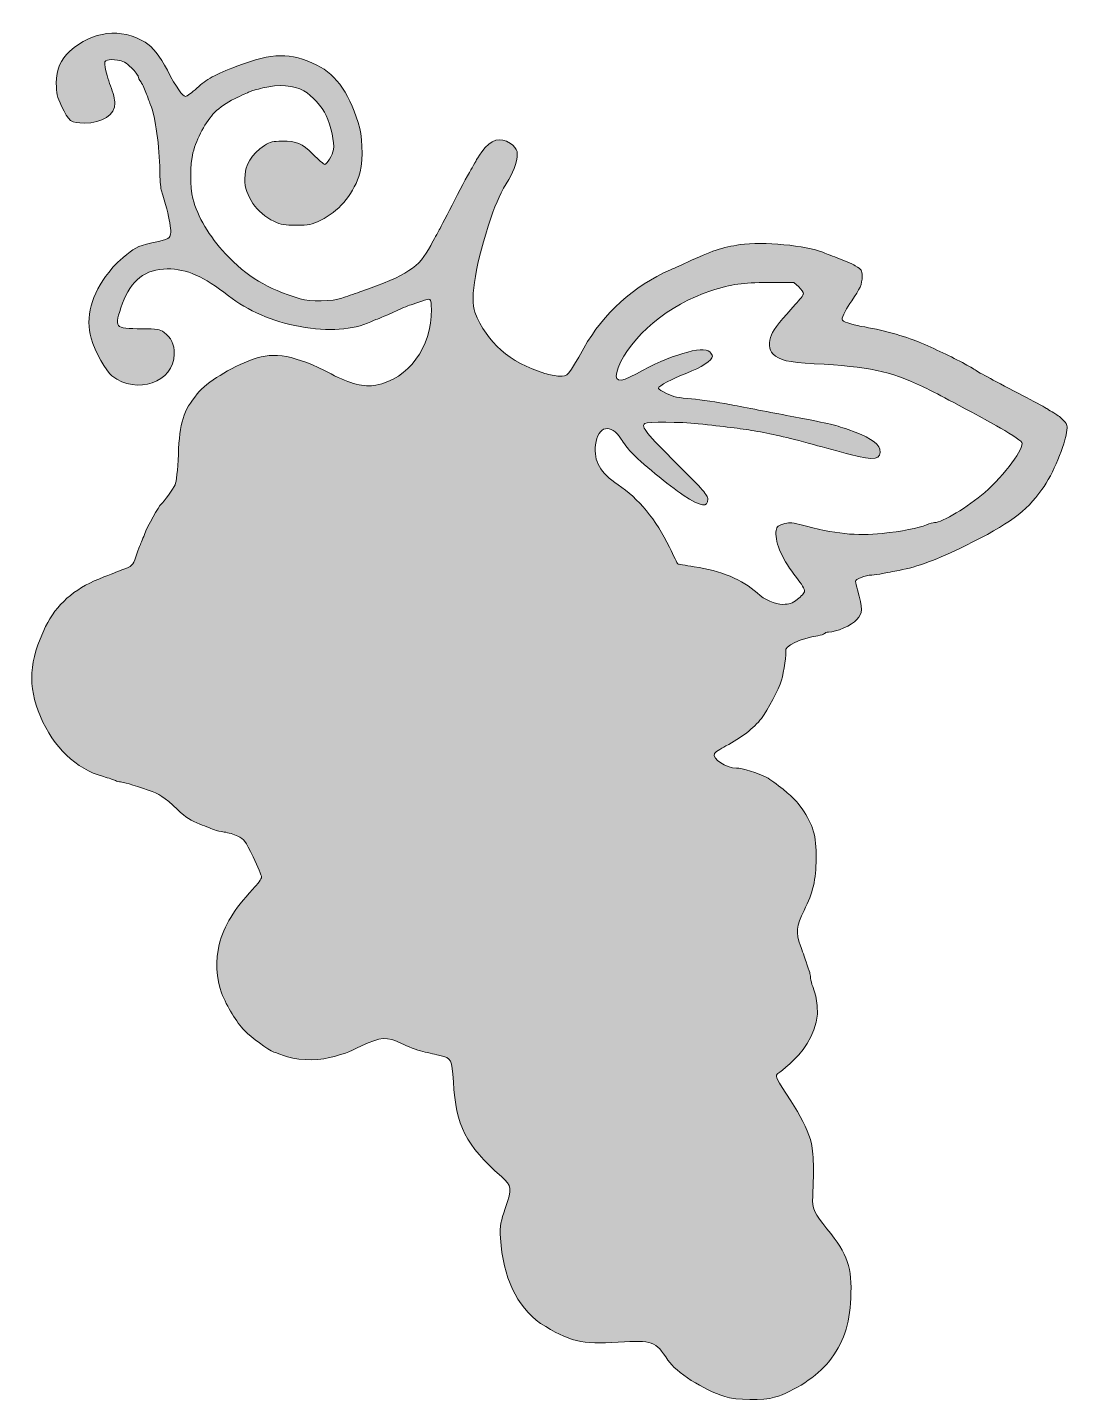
# Model space of a CAD drawing. Header units: inches. Extents: x 22 to 188, y -251 to -32.
import ezdxf

# ---------------------------------------------------------------- set-up
doc = ezdxf.new("R2010")
doc.units = ezdxf.units.IN
doc.header["$MEASUREMENT"] = 0
doc.layers.add('_U+0421_U+043B_U+043E_U+0439 1', color=7, linetype='Continuous')

# ---------------------------------------------------------------- blocks, each defined once
blk = doc.blocks.new('block 3')
at = {"layer": '_U+0421_U+043B_U+043E_U+0439 1', "true_color": 0xb799c8}
h = blk.add_hatch(color=253, dxfattribs=at)
h.dxf.hatch_style = 2
edge = h.paths.add_edge_path()
edge.add_spline(control_points=[(133.16, -250.3), (129.78, -249.23), (125.34, -246.37), (124.1, -244.48), (122.08, -241.4), (121.67, -241.25), (116.15, -241.61), (110.34, -241.99), (108.28, -241.49), (103.74, -238.61), (99.9, -235.82), (97.76, -231.29), (97.33, -225), (97.18, -222.9), (97.45, -222.2), (98.11, -220.25), (99.22, -216.98), (99.18, -216.67), (97.48, -215.15), (91.74, -210.05), (90.24, -207.1), (89.81, -200.02), (89.58, -196.37), (89.52, -196.26), (87.67, -195.81), (87.13, -195.68), (85.91, -195.39), (84.96, -195.16), (84.01, -194.93), (82.46, -194.35), (81.51, -193.87), (79.28, -192.74), (78.17, -192.81), (75.13, -194.28), (72.84, -195.38), (72.26, -195.59), (70.04, -196.15), (67.77, -196.72), (64.43, -196.55), (62.52, -195.77), (62.25, -195.66), (61.64, -195.43), (61.16, -195.25), (60.23, -194.89), (57.48, -192.9), (56.45, -191.83), (55.15, -190.48), (53.67, -188.04), (52.78, -185.78), (51.95, -183.68), (51.8, -180.44), (52.41, -178.08), (53.21, -175.01), (54.73, -172.5), (57.77, -169.25), (58.55, -168.41), (59.19, -167.54), (59.19, -167.32), (59.19, -167.09), (58.58, -165.64), (57.83, -164.09), (56.56, -161.47), (56.39, -161.25), (55.38, -160.77), (54.78, -160.49), (53.81, -160.19), (53.22, -160.11), (52.64, -160.03), (51.94, -159.87), (51.67, -159.76), (51.4, -159.64), (50.34, -159.23), (49.33, -158.85), (47.86, -158.3), (47.12, -157.81), (45.75, -156.53), (43.54, -154.46), (42.87, -154.01), (41.07, -153.4), (38.48, -152.53), (37.04, -152.11), (36.64, -152.11), (36.43, -152.11), (36.06, -152.01), (35.82, -151.89), (35.59, -151.77), (34.73, -151.48), (33.91, -151.25), (29.51, -149.99), (25.92, -146.56), (23.85, -141.64), (21.78, -136.71), (22.01, -132.74), (24.68, -127.29), (26.4, -123.79), (29.22, -121.26), (33.18, -119.69), (35.64, -118.7), (35.77, -118.65), (37, -118.19), (38.46, -117.64), (38.59, -117.52), (39.08, -116.15), (39.31, -115.51), (39.59, -114.76), (39.7, -114.49), (39.82, -114.22), (40.15, -113.36), (40.46, -112.57), (40.95, -111.29), (42.76, -108.02), (43.15, -107.71), (43.57, -107.37), (45.08, -105.27), (45.37, -104.62), (45.58, -104.16), (45.77, -102.33), (45.88, -99.81), (46.11, -94.6), (46.66, -92.83), (48.9, -90.12), (50.51, -88.18), (54.03, -85.99), (57.83, -84.56), (61.18, -83.31), (64.57, -83.95), (70.28, -86.92), (73.39, -88.54), (75.53, -89.07), (77.45, -88.71), (82.68, -87.72), (86.3, -82.75), (86.31, -76.58), (86.31, -75.81), (86.21, -75.11), (86.08, -75.03), (85.96, -74.95), (85.37, -75.06), (84.79, -75.28), (84.2, -75.49), (83.43, -75.76), (83.07, -75.87), (82.4, -76.09), (81.76, -76.36), (79.34, -77.46), (78.56, -77.81), (77.86, -78.11), (77.8, -78.11), (77.73, -78.11), (77.21, -78.32), (76.63, -78.59), (73.78, -79.92), (69.83, -80.18), (65.32, -79.35), (60.82, -78.53), (57.03, -76.89), (53.88, -74.42), (49.97, -71.35), (47.22, -70.14), (44.12, -70.14), (40.67, -70.14), (38.21, -72.03), (36.96, -75.64), (35.57, -79.67), (35.59, -79.69), (40.08, -79.7), (42.52, -79.71), (42.87, -79.77), (43.6, -80.28), (44.73, -81.09), (45.23, -82.17), (45.23, -83.78), (45.21, -88.23), (39.19, -90.33), (35.28, -87.24), (34.29, -86.45), (32.62, -83.43), (31.95, -81.19), (30.98, -77.98), (32.01, -74.15), (34.76, -70.7), (35.87, -69.31), (35.83, -69.35), (37.65, -67.84), (39.15, -66.6), (39.55, -66.44), (42.73, -65.75), (43.51, -65.58), (44.28, -65.3), (44.43, -65.11), (44.97, -64.46), (44.58, -62.16), (43.15, -57.49), (43.02, -57.07), (42.91, -55.69), (42.91, -54.41), (42.91, -50.73), (42.22, -45.81), (41.45, -43.94), (41.33, -43.67), (41.05, -42.89), (40.81, -42.21), (40.57, -41.54), (40.17, -40.69), (39.92, -40.33), (39.67, -39.97), (39.46, -39.55), (39.46, -39.39), (39.46, -39.24), (38.98, -38.63), (38.38, -38.03), (37.53, -37.19), (37.05, -36.91), (36.18, -36.78), (35.57, -36.69), (34.84, -36.69), (34.56, -36.78), (34.1, -36.92), (34.06, -37.07), (34.19, -37.97), (34.27, -38.54), (34.66, -39.86), (35.05, -40.91), (35.44, -41.96), (35.76, -43.19), (35.76, -43.65), (35.76, -45.52), (33.73, -46.85), (30.89, -46.85), (28.7, -46.85), (28.37, -46.61), (27.22, -44.14), (26.51, -42.62), (26.39, -42.1), (26.39, -40.49), (26.39, -38.26), (27.03, -36.77), (28.56, -35.38), (32.17, -32.12), (36.73, -31.57), (40.56, -33.94), (41.8, -34.71), (42.88, -36.07), (44.13, -38.42), (45.59, -41.2), (46.56, -42.58), (47.02, -42.58), (47.24, -42.58), (48.06, -41.98), (48.85, -41.25), (50.36, -39.85), (51.75, -39.09), (55.24, -37.77), (61.03, -35.57), (63.66, -35.54), (68.02, -37.6), (71.17, -39.09), (73.47, -42.48), (74.87, -47.71), (75.39, -49.68), (75.33, -53.76), (74.74, -55.36), (73.59, -58.5), (71.43, -60.98), (68.64, -62.36), (67.12, -63.11), (66.76, -63.18), (64.74, -63.18), (62.86, -63.18), (62.31, -63.08), (61.16, -62.54), (58.42, -61.24), (56.48, -58.44), (56.48, -55.8), (56.48, -53.57), (57.54, -51.78), (59.66, -50.44), (60.59, -49.85), (61.03, -49.74), (62.38, -49.74), (64.88, -49.74), (65.61, -50.05), (67.39, -51.84), (68.27, -52.72), (69.11, -53.44), (69.27, -53.44), (69.65, -53.44), (70.5, -52.01), (70.68, -51.05), (70.86, -50.11), (70.22, -47.16), (69.52, -45.66), (68.83, -44.19), (67.27, -42.47), (65.92, -41.68), (64.42, -40.8), (61.86, -40.62), (59.38, -41.22), (58.41, -41.46), (57.44, -41.74), (57.23, -41.84), (57.02, -41.95), (55.96, -42.45), (54.87, -42.97), (53.59, -43.58), (52.47, -44.35), (51.67, -45.16), (50.3, -46.54), (48.82, -49.3), (48.22, -51.59), (47.75, -53.43), (47.74, -57.11), (48.2, -58.9), (48.96, -61.82), (50.82, -64.96), (53.41, -67.72), (56.92, -71.44), (59.92, -73.25), (65.35, -74.93), (66.86, -75.39), (70.6, -75.34), (72.01, -74.83), (72.62, -74.61), (73.92, -74.15), (74.89, -73.81), (82.62, -71.07), (84.28, -69.98), (86.2, -66.39), (86.7, -65.44), (87.31, -64.33), (87.55, -63.92), (87.79, -63.51), (88.92, -61.35), (90.06, -59.11), (91.2, -56.87), (92.44, -54.57), (92.8, -54), (93.16, -53.42), (93.46, -52.9), (93.46, -52.83), (93.46, -52.76), (93.86, -52.14), (94.36, -51.46), (95.82, -49.42), (97.29, -48.98), (98.93, -50.1), (99.48, -50.47), (99.89, -50.98), (99.98, -51.4), (100.18, -52.35), (99.56, -54.46), (98.69, -55.85), (97.45, -57.81), (96.72, -59.37), (95.8, -62.04), (93.44, -68.91), (92.41, -74.96), (93.25, -77.04), (95.24, -82.02), (98.69, -85.04), (104.44, -86.84), (105.11, -87.06), (106.15, -87.25), (106.75, -87.27), (108.09, -87.33), (108.17, -87.24), (110.66, -82.79), (113.79, -77.23), (118.61, -72.87), (124.49, -70.29), (125.26, -69.96), (126.44, -69.42), (127.12, -69.1), (131.03, -67.27), (132.79, -66.68), (135.63, -66.27), (139.22, -65.75), (146.27, -66.4), (148.82, -67.49), (149.09, -67.61), (150.13, -68.01), (151.12, -68.37), (152.12, -68.74), (153.42, -69.31), (154.02, -69.65), (155.05, -70.22), (155.11, -70.31), (155.11, -71.35), (155.11, -72.55), (154.77, -73.35), (153.45, -75.23), (152.7, -76.29), (151.9, -77.83), (151.9, -78.21), (151.9, -78.52), (153.4, -79.05), (154.98, -79.32), (157.99, -79.82), (162.1, -80.94), (164.11, -81.79), (166.8, -82.94), (169.3, -84.13), (171.55, -85.34), (172.39, -85.79), (173.22, -86.28), (173.4, -86.42), (173.58, -86.56), (174.78, -87.23), (176.07, -87.91), (177.35, -88.58), (179.74, -89.83), (181.37, -90.68), (182.99, -91.53), (184.49, -92.36), (184.7, -92.52), (184.9, -92.67), (185.37, -92.95), (185.73, -93.14), (186.1, -93.32), (186.75, -93.81), (187.17, -94.23), (187.82, -94.86), (187.92, -95.12), (187.83, -95.85), (187.5, -98.45), (185.67, -102.81), (183.82, -105.4), (181.29, -108.94), (178.57, -110.94), (171.66, -114.33), (167.06, -116.59), (163.92, -117.76), (161.02, -118.3), (160.14, -118.46), (158.96, -118.7), (158.39, -118.82), (157.82, -118.95), (157.04, -119.05), (156.66, -119.06), (155.64, -119.06), (153.99, -119.71), (154.05, -120.08), (154.07, -120.26), (154.22, -120.85), (154.37, -121.4), (155.22, -124.44), (155.21, -125.15), (154.28, -126.17), (153.46, -127.07), (150.98, -128.17), (149.76, -128.18), (149.46, -128.18), (149.16, -128.28), (149.09, -128.39), (149.01, -128.51), (148.54, -128.66), (148.02, -128.74), (145.51, -129.08), (142.5, -130.5), (142.91, -131.15), (143.06, -131.4), (142.6, -134.63), (142.24, -135.83), (141.77, -137.36), (140.09, -140.55), (139.02, -141.95), (137.82, -143.51), (135.84, -145.05), (133.35, -146.36), (132.41, -146.85), (131.58, -147.4), (131.51, -147.57), (131.17, -148.46), (133.36, -149.89), (135.04, -149.89), (135.91, -149.89), (138.52, -150.7), (139.89, -151.4), (140.4, -151.66), (141.56, -152.51), (142.48, -153.28), (144.53, -155.01), (144.45, -154.93), (145.51, -156.42), (147.29, -158.92), (147.79, -160.66), (147.77, -164.34), (147.75, -167.73), (147.27, -169.78), (145.83, -172.64), (144.58, -175.12), (144.47, -176.17), (145.26, -178.26), (145.54, -179), (145.94, -180.17), (146.15, -180.85), (146.36, -181.52), (146.62, -182.3), (146.74, -182.57), (146.85, -182.84), (146.86, -183.9), (147.22, -184.79), (150.6, -193.19), (141.65, -198.55), (141.52, -198.79), (141.27, -199.24), (141.37, -199.41), (143.73, -203.05), (145.23, -205.37), (146.28, -207.43), (146.86, -209.21), (147.33, -210.67), (147.46, -213.85), (147.22, -218.34), (147.12, -220.24), (147.48, -221.05), (149.5, -223.52), (152.84, -227.61), (153.54, -229.65), (153.3, -234.56), (153.09, -238.94), (152.12, -241.72), (149.77, -244.72), (147.95, -247.03), (144.27, -249.46), (141.14, -250.41), (139.44, -250.93), (134.93, -250.86), (133.16, -250.3)], knot_values=[0, 0, 0, 0, 1, 1, 1, 2, 2, 2, 3, 3, 3, 4, 4, 4, 5, 5, 5, 6, 6, 6, 7, 7, 7, 8, 8, 8, 9, 9, 9, 10, 10, 10, 11, 11, 11, 12, 12, 12, 13, 13, 13, 14, 14, 14, 15, 15, 15, 16, 16, 16, 17, 17, 17, 18, 18, 18, 19, 19, 19, 20, 20, 20, 21, 21, 21, 22, 22, 22, 23, 23, 23, 24, 24, 24, 25, 25, 25, 26, 26, 26, 27, 27, 27, 28, 28, 28, 29, 29, 29, 30, 30, 30, 31, 31, 31, 32, 32, 32, 33, 33, 33, 34, 34, 34, 35, 35, 35, 36, 36, 36, 37, 37, 37, 38, 38, 38, 39, 39, 39, 40, 40, 40, 41, 41, 41, 42, 42, 42, 43, 43, 43, 44, 44, 44, 45, 45, 45, 46, 46, 46, 47, 47, 47, 48, 48, 48, 49, 49, 49, 50, 50, 50, 51, 51, 51, 52, 52, 52, 53, 53, 53, 54, 54, 54, 55, 55, 55, 56, 56, 56, 57, 57, 57, 58, 58, 58, 59, 59, 59, 60, 60, 60, 61, 61, 61, 62, 62, 62, 63, 63, 63, 64, 64, 64, 65, 65, 65, 66, 66, 66, 67, 67, 67, 68, 68, 68, 69, 69, 69, 70, 70, 70, 71, 71, 71, 72, 72, 72, 73, 73, 73, 74, 74, 74, 75, 75, 75, 76, 76, 76, 77, 77, 77, 78, 78, 78, 79, 79, 79, 80, 80, 80, 81, 81, 81, 82, 82, 82, 83, 83, 83, 84, 84, 84, 85, 85, 85, 86, 86, 86, 87, 87, 87, 88, 88, 88, 89, 89, 89, 90, 90, 90, 91, 91, 91, 92, 92, 92, 93, 93, 93, 94, 94, 94, 95, 95, 95, 96, 96, 96, 97, 97, 97, 98, 98, 98, 99, 99, 99, 100, 100, 100, 101, 101, 101, 102, 102, 102, 103, 103, 103, 104, 104, 104, 105, 105, 105, 106, 106, 106, 107, 107, 107, 108, 108, 108, 109, 109, 109, 110, 110, 110, 111, 111, 111, 112, 112, 112, 113, 113, 113, 114, 114, 114, 115, 115, 115, 116, 116, 116, 117, 117, 117, 118, 118, 118, 119, 119, 119, 120, 120, 120, 121, 121, 121, 122, 122, 122, 123, 123, 123, 124, 124, 124, 125, 125, 125, 126, 126, 126, 127, 127, 127, 128, 128, 128, 129, 129, 129, 130, 130, 130, 131, 131, 131, 132, 132, 132, 133, 133, 133, 134, 134, 134, 135, 135, 135, 136, 136, 136, 137, 137, 137, 138, 138, 138, 139, 139, 139, 140, 140, 140, 141, 141, 141, 142, 142, 142, 143, 143, 143, 144, 144, 144, 145, 145, 145, 146, 146, 146, 147, 147, 147, 148, 148, 148, 149, 149, 149, 150, 150, 150, 151, 151, 151, 152, 152, 152, 153, 153, 153, 154, 154, 154, 155, 155, 155, 156, 156, 156, 157, 157, 157, 158, 158, 158, 159, 159, 159, 160, 160, 160, 161, 161, 161, 162, 162, 162, 163, 163, 163, 164, 164, 164, 165, 165, 165, 166, 166, 166, 167, 167, 167, 168, 168, 168, 169, 169, 169, 170, 170, 170, 171, 171, 171, 172, 172, 172, 173, 173, 173, 174, 174, 174, 175, 175, 175, 176, 176, 176, 176], degree=3, periodic=1)
edge = h.paths.add_edge_path()
edge.add_spline(control_points=[(144.79, -122.93), (145.38, -122.48), (145.89, -121.9), (145.93, -121.63), (145.97, -121.34), (145.44, -120.46), (144.61, -119.42), (142.52, -116.81), (141.2, -113.92), (141.34, -112.21), (141.41, -111.36), (141.51, -111.25), (142.46, -110.92), (143.39, -110.6), (143.67, -110.61), (145.17, -111), (150.92, -112.49), (154.19, -112.84), (158.31, -112.41), (161.34, -112.09), (164.17, -111.54), (165.4, -111.03), (165.87, -110.83), (166.44, -110.67), (166.66, -110.67), (167.88, -110.67), (172.06, -108.16), (174.69, -105.87), (177.84, -103.11), (181.14, -98.67), (180.63, -97.85), (180.44, -97.53), (178.29, -96.13), (176.56, -95.19), (168.46, -90.78), (166.59, -89.79), (164.75, -88.93), (159.44, -86.45), (156.33, -85.79), (147.45, -85.29), (143.19, -85.05), (141.97, -84.76), (140.87, -83.72), (140.24, -83.13), (140.12, -81.78), (140.61, -80.65), (140.94, -79.86), (142.5, -77.9), (144.43, -75.84), (145.15, -75.07), (145.74, -74.29), (145.74, -74.1), (145.74, -73.91), (145.4, -73.43), (144.98, -73.03), (144.98, -73.03), (144.22, -72.31), (144.22, -72.31), (144.22, -72.31), (140.11, -72.32), (140.11, -72.32), (135.87, -72.33), (134.5, -72.53), (130.94, -73.66), (124.32, -75.78), (117.98, -81.04), (116.14, -85.95), (115.3, -88.21), (116.21, -88.5), (119.06, -86.89), (124.31, -83.94), (129.7, -82.33), (130.77, -83.4), (131, -83.63), (131.19, -83.93), (131.19, -84.08), (131.19, -84.74), (129.39, -85.93), (127.1, -86.79), (124.79, -87.66), (122.56, -88.86), (122.56, -89.24), (122.56, -89.34), (123.15, -89.71), (123.88, -90.06), (124.9, -90.56), (125.79, -90.75), (127.88, -90.92), (129.36, -91.05), (132.07, -91.43), (133.9, -91.79), (135.73, -92.14), (139.84, -92.93), (143.02, -93.54), (149.82, -94.84), (150.45, -94.98), (152.89, -95.81), (155.97, -96.85), (157.66, -97.9), (157.92, -98.94), (158.34, -100.61), (157.08, -100.84), (153.2, -99.79), (151.6, -99.36), (148.97, -98.65), (147.34, -98.21), (142.71, -96.95), (140.72, -96.49), (137.85, -96.01), (135.68, -95.65), (133.07, -95.32), (128.93, -94.88), (126.08, -94.58), (120.84, -94.56), (120.39, -94.84), (119.71, -95.27), (120.71, -96.52), (125.52, -101.28), (129.77, -105.49), (130.45, -106.26), (130.45, -106.91), (130.45, -108.35), (129.47, -108.19), (126.52, -106.27), (124.36, -104.87), (119.6, -100.93), (118.15, -99.36), (117.69, -98.86), (117, -97.95), (116.62, -97.33), (114.99, -94.72), (112.9, -95.2), (112.53, -98.27), (112.22, -100.89), (113.26, -102.74), (116.12, -104.62), (119.37, -106.77), (122.22, -110.24), (124.33, -114.61), (125.02, -116.04), (125.6, -117.23), (125.64, -117.27), (125.67, -117.31), (126.85, -117.51), (128.26, -117.72), (132.55, -118.35), (135.99, -119.78), (138.34, -121.9), (139.6, -123.04), (141.12, -123.72), (142.45, -123.73), (143.52, -123.74), (143.9, -123.61), (144.79, -122.93)], knot_values=[0, 0, 0, 0, 1, 1, 1, 2, 2, 2, 3, 3, 3, 4, 4, 4, 5, 5, 5, 6, 6, 6, 7, 7, 7, 8, 8, 8, 9, 9, 9, 10, 10, 10, 11, 11, 11, 12, 12, 12, 13, 13, 13, 14, 14, 14, 15, 15, 15, 16, 16, 16, 17, 17, 17, 18, 18, 18, 19, 19, 19, 20, 20, 20, 21, 21, 21, 22, 22, 22, 23, 23, 23, 24, 24, 24, 25, 25, 25, 26, 26, 26, 27, 27, 27, 28, 28, 28, 29, 29, 29, 30, 30, 30, 31, 31, 31, 32, 32, 32, 33, 33, 33, 34, 34, 34, 35, 35, 35, 36, 36, 36, 37, 37, 37, 38, 38, 38, 39, 39, 39, 40, 40, 40, 41, 41, 41, 42, 42, 42, 43, 43, 43, 44, 44, 44, 45, 45, 45, 46, 46, 46, 47, 47, 47, 48, 48, 48, 49, 49, 49, 50, 50, 50, 51, 51, 51, 51], degree=3, periodic=1)
at = {"layer": '_U+0421_U+043B_U+043E_U+0439 1', "color": 253, "lineweight": 5, "true_color": 0xb799c8}
for points, knots in [([(133.16, -250.3), (129.78, -249.23), (125.34, -246.37), (124.1, -244.48), (122.08, -241.4), (121.67, -241.25), (116.15, -241.61), (110.34, -241.99), (108.28, -241.49), (103.74, -238.61), (99.9, -235.82), (97.76, -231.29), (97.33, -225), (97.18, -222.9), (97.45, -222.2), (98.11, -220.25), (99.22, -216.98), (99.18, -216.67), (97.48, -215.15), (91.74, -210.05), (90.24, -207.1), (89.81, -200.02), (89.58, -196.37), (89.52, -196.26), (87.67, -195.81), (87.13, -195.68), (85.91, -195.39), (84.96, -195.16), (84.01, -194.93), (82.46, -194.35), (81.51, -193.87), (79.28, -192.74), (78.17, -192.81), (75.13, -194.28), (72.84, -195.38), (72.26, -195.59), (70.04, -196.15), (67.77, -196.72), (64.43, -196.55), (62.52, -195.77), (62.25, -195.66), (61.64, -195.43), (61.16, -195.25), (60.23, -194.89), (57.48, -192.9), (56.45, -191.83), (55.15, -190.48), (53.67, -188.04), (52.78, -185.78), (51.95, -183.68), (51.8, -180.44), (52.41, -178.08), (53.21, -175.01), (54.73, -172.5), (57.77, -169.25), (58.55, -168.41), (59.19, -167.54), (59.19, -167.32), (59.19, -167.09), (58.58, -165.64), (57.83, -164.09), (56.56, -161.47), (56.39, -161.25), (55.38, -160.77), (54.78, -160.49), (53.81, -160.19), (53.22, -160.11), (52.64, -160.03), (51.94, -159.87), (51.67, -159.76), (51.4, -159.64), (50.34, -159.23), (49.33, -158.85), (47.86, -158.3), (47.12, -157.81), (45.75, -156.53), (43.54, -154.46), (42.87, -154.01), (41.07, -153.4), (38.48, -152.53), (37.04, -152.11), (36.64, -152.11), (36.43, -152.11), (36.06, -152.01), (35.82, -151.89), (35.59, -151.77), (34.73, -151.48), (33.91, -151.25), (29.51, -149.99), (25.92, -146.56), (23.85, -141.64), (21.78, -136.71), (22.01, -132.74), (24.68, -127.29), (26.4, -123.79), (29.22, -121.26), (33.18, -119.69), (35.64, -118.7), (35.77, -118.65), (37, -118.19), (38.46, -117.64), (38.59, -117.52), (39.08, -116.15), (39.31, -115.51), (39.59, -114.76), (39.7, -114.49), (39.82, -114.22), (40.15, -113.36), (40.46, -112.57), (40.95, -111.29), (42.76, -108.02), (43.15, -107.71), (43.57, -107.37), (45.08, -105.27), (45.37, -104.62), (45.58, -104.16), (45.77, -102.33), (45.88, -99.81), (46.11, -94.6), (46.66, -92.83), (48.9, -90.12), (50.51, -88.18), (54.03, -85.99), (57.83, -84.56), (61.18, -83.31), (64.57, -83.95), (70.28, -86.92), (73.39, -88.54), (75.53, -89.07), (77.45, -88.71), (82.68, -87.72), (86.3, -82.75), (86.31, -76.58), (86.31, -75.81), (86.21, -75.11), (86.08, -75.03), (85.96, -74.95), (85.37, -75.06), (84.79, -75.28), (84.2, -75.49), (83.43, -75.76), (83.07, -75.87), (82.4, -76.09), (81.76, -76.36), (79.34, -77.46), (78.56, -77.81), (77.86, -78.11), (77.8, -78.11), (77.73, -78.11), (77.21, -78.32), (76.63, -78.59), (73.78, -79.92), (69.83, -80.18), (65.32, -79.35), (60.82, -78.53), (57.03, -76.89), (53.88, -74.42), (49.97, -71.35), (47.22, -70.14), (44.12, -70.14), (40.67, -70.14), (38.21, -72.03), (36.96, -75.64), (35.57, -79.67), (35.59, -79.69), (40.08, -79.7), (42.52, -79.71), (42.87, -79.77), (43.6, -80.28), (44.73, -81.09), (45.23, -82.17), (45.23, -83.78), (45.21, -88.23), (39.19, -90.33), (35.28, -87.24), (34.29, -86.45), (32.62, -83.43), (31.95, -81.19), (30.98, -77.98), (32.01, -74.15), (34.76, -70.7), (35.87, -69.31), (35.83, -69.35), (37.65, -67.84), (39.15, -66.6), (39.55, -66.44), (42.73, -65.75), (43.51, -65.58), (44.28, -65.3), (44.43, -65.11), (44.97, -64.46), (44.58, -62.16), (43.15, -57.49), (43.02, -57.07), (42.91, -55.69), (42.91, -54.41), (42.91, -50.73), (42.22, -45.81), (41.45, -43.94), (41.33, -43.67), (41.05, -42.89), (40.81, -42.21), (40.57, -41.54), (40.17, -40.69), (39.92, -40.33), (39.67, -39.97), (39.46, -39.55), (39.46, -39.39), (39.46, -39.24), (38.98, -38.63), (38.38, -38.03), (37.53, -37.19), (37.05, -36.91), (36.18, -36.78), (35.57, -36.69), (34.84, -36.69), (34.56, -36.78), (34.1, -36.92), (34.06, -37.07), (34.19, -37.97), (34.27, -38.54), (34.66, -39.86), (35.05, -40.91), (35.44, -41.96), (35.76, -43.19), (35.76, -43.65), (35.76, -45.52), (33.73, -46.85), (30.89, -46.85), (28.7, -46.85), (28.37, -46.61), (27.22, -44.14), (26.51, -42.62), (26.39, -42.1), (26.39, -40.49), (26.39, -38.26), (27.03, -36.77), (28.56, -35.38), (32.17, -32.12), (36.73, -31.57), (40.56, -33.94), (41.8, -34.71), (42.88, -36.07), (44.13, -38.42), (45.59, -41.2), (46.56, -42.58), (47.02, -42.58), (47.24, -42.58), (48.06, -41.98), (48.85, -41.25), (50.36, -39.85), (51.75, -39.09), (55.24, -37.77), (61.03, -35.57), (63.66, -35.54), (68.02, -37.6), (71.17, -39.09), (73.47, -42.48), (74.87, -47.71), (75.39, -49.68), (75.33, -53.76), (74.74, -55.36), (73.59, -58.5), (71.43, -60.98), (68.64, -62.36), (67.12, -63.11), (66.76, -63.18), (64.74, -63.18), (62.86, -63.18), (62.31, -63.08), (61.16, -62.54), (58.42, -61.24), (56.48, -58.44), (56.48, -55.8), (56.48, -53.57), (57.54, -51.78), (59.66, -50.44), (60.59, -49.85), (61.03, -49.74), (62.38, -49.74), (64.88, -49.74), (65.61, -50.05), (67.39, -51.84), (68.27, -52.72), (69.11, -53.44), (69.27, -53.44), (69.65, -53.44), (70.5, -52.01), (70.68, -51.05), (70.86, -50.11), (70.22, -47.16), (69.52, -45.66), (68.83, -44.19), (67.27, -42.47), (65.92, -41.68), (64.42, -40.8), (61.86, -40.62), (59.38, -41.22), (58.41, -41.46), (57.44, -41.74), (57.23, -41.84), (57.02, -41.95), (55.96, -42.45), (54.87, -42.97), (53.59, -43.58), (52.47, -44.35), (51.67, -45.16), (50.3, -46.54), (48.82, -49.3), (48.22, -51.59), (47.75, -53.43), (47.74, -57.11), (48.2, -58.9), (48.96, -61.82), (50.82, -64.96), (53.41, -67.72), (56.92, -71.44), (59.92, -73.25), (65.35, -74.93), (66.86, -75.39), (70.6, -75.34), (72.01, -74.83), (72.62, -74.61), (73.92, -74.15), (74.89, -73.81), (82.62, -71.07), (84.28, -69.98), (86.2, -66.39), (86.7, -65.44), (87.31, -64.33), (87.55, -63.92), (87.79, -63.51), (88.92, -61.35), (90.06, -59.11), (91.2, -56.87), (92.44, -54.57), (92.8, -54), (93.16, -53.42), (93.46, -52.9), (93.46, -52.83), (93.46, -52.76), (93.86, -52.14), (94.36, -51.46), (95.82, -49.42), (97.29, -48.98), (98.93, -50.1), (99.48, -50.47), (99.89, -50.98), (99.98, -51.4), (100.18, -52.35), (99.56, -54.46), (98.69, -55.85), (97.45, -57.81), (96.72, -59.37), (95.8, -62.04), (93.44, -68.91), (92.41, -74.96), (93.25, -77.04), (95.24, -82.02), (98.69, -85.04), (104.44, -86.84), (105.11, -87.06), (106.15, -87.25), (106.75, -87.27), (108.09, -87.33), (108.17, -87.24), (110.66, -82.79), (113.79, -77.23), (118.61, -72.87), (124.49, -70.29), (125.26, -69.96), (126.44, -69.42), (127.12, -69.1), (131.03, -67.27), (132.79, -66.68), (135.63, -66.27), (139.22, -65.75), (146.27, -66.4), (148.82, -67.49), (149.09, -67.61), (150.13, -68.01), (151.12, -68.37), (152.12, -68.74), (153.42, -69.31), (154.02, -69.65), (155.05, -70.22), (155.11, -70.31), (155.11, -71.35), (155.11, -72.55), (154.77, -73.35), (153.45, -75.23), (152.7, -76.29), (151.9, -77.83), (151.9, -78.21), (151.9, -78.52), (153.4, -79.05), (154.98, -79.32), (157.99, -79.82), (162.1, -80.94), (164.11, -81.79), (166.8, -82.94), (169.3, -84.13), (171.55, -85.34), (172.39, -85.79), (173.22, -86.28), (173.4, -86.42), (173.58, -86.56), (174.78, -87.23), (176.07, -87.91), (177.35, -88.58), (179.74, -89.83), (181.37, -90.68), (182.99, -91.53), (184.49, -92.36), (184.7, -92.52), (184.9, -92.67), (185.37, -92.95), (185.73, -93.14), (186.1, -93.32), (186.75, -93.81), (187.17, -94.23), (187.82, -94.86), (187.92, -95.12), (187.83, -95.85), (187.5, -98.45), (185.67, -102.81), (183.82, -105.4), (181.29, -108.94), (178.57, -110.94), (171.66, -114.33), (167.06, -116.59), (163.92, -117.76), (161.02, -118.3), (160.14, -118.46), (158.96, -118.7), (158.39, -118.82), (157.82, -118.95), (157.04, -119.05), (156.66, -119.06), (155.64, -119.06), (153.99, -119.71), (154.05, -120.08), (154.07, -120.26), (154.22, -120.85), (154.37, -121.4), (155.22, -124.44), (155.21, -125.15), (154.28, -126.17), (153.46, -127.07), (150.98, -128.17), (149.76, -128.18), (149.46, -128.18), (149.16, -128.28), (149.09, -128.39), (149.01, -128.51), (148.54, -128.66), (148.02, -128.74), (145.51, -129.08), (142.5, -130.5), (142.91, -131.15), (143.06, -131.4), (142.6, -134.63), (142.24, -135.83), (141.77, -137.36), (140.09, -140.55), (139.02, -141.95), (137.82, -143.51), (135.84, -145.05), (133.35, -146.36), (132.41, -146.85), (131.58, -147.4), (131.51, -147.57), (131.17, -148.46), (133.36, -149.89), (135.04, -149.89), (135.91, -149.89), (138.52, -150.7), (139.89, -151.4), (140.4, -151.66), (141.56, -152.51), (142.48, -153.28), (144.53, -155.01), (144.45, -154.93), (145.51, -156.42), (147.29, -158.92), (147.79, -160.66), (147.77, -164.34), (147.75, -167.73), (147.27, -169.78), (145.83, -172.64), (144.58, -175.12), (144.47, -176.17), (145.26, -178.26), (145.54, -179), (145.94, -180.17), (146.15, -180.85), (146.36, -181.52), (146.62, -182.3), (146.74, -182.57), (146.85, -182.84), (146.86, -183.9), (147.22, -184.79), (150.6, -193.19), (141.65, -198.55), (141.52, -198.79), (141.27, -199.24), (141.37, -199.41), (143.73, -203.05), (145.23, -205.37), (146.28, -207.43), (146.86, -209.21), (147.33, -210.67), (147.46, -213.85), (147.22, -218.34), (147.12, -220.24), (147.48, -221.05), (149.5, -223.52), (152.84, -227.61), (153.54, -229.65), (153.3, -234.56), (153.09, -238.94), (152.12, -241.72), (149.77, -244.72), (147.95, -247.03), (144.27, -249.46), (141.14, -250.41), (139.44, -250.93), (134.93, -250.86), (133.16, -250.3)], [0, 0, 0, 0, 1, 1, 1, 2, 2, 2, 3, 3, 3, 4, 4, 4, 5, 5, 5, 6, 6, 6, 7, 7, 7, 8, 8, 8, 9, 9, 9, 10, 10, 10, 11, 11, 11, 12, 12, 12, 13, 13, 13, 14, 14, 14, 15, 15, 15, 16, 16, 16, 17, 17, 17, 18, 18, 18, 19, 19, 19, 20, 20, 20, 21, 21, 21, 22, 22, 22, 23, 23, 23, 24, 24, 24, 25, 25, 25, 26, 26, 26, 27, 27, 27, 28, 28, 28, 29, 29, 29, 30, 30, 30, 31, 31, 31, 32, 32, 32, 33, 33, 33, 34, 34, 34, 35, 35, 35, 36, 36, 36, 37, 37, 37, 38, 38, 38, 39, 39, 39, 40, 40, 40, 41, 41, 41, 42, 42, 42, 43, 43, 43, 44, 44, 44, 45, 45, 45, 46, 46, 46, 47, 47, 47, 48, 48, 48, 49, 49, 49, 50, 50, 50, 51, 51, 51, 52, 52, 52, 53, 53, 53, 54, 54, 54, 55, 55, 55, 56, 56, 56, 57, 57, 57, 58, 58, 58, 59, 59, 59, 60, 60, 60, 61, 61, 61, 62, 62, 62, 63, 63, 63, 64, 64, 64, 65, 65, 65, 66, 66, 66, 67, 67, 67, 68, 68, 68, 69, 69, 69, 70, 70, 70, 71, 71, 71, 72, 72, 72, 73, 73, 73, 74, 74, 74, 75, 75, 75, 76, 76, 76, 77, 77, 77, 78, 78, 78, 79, 79, 79, 80, 80, 80, 81, 81, 81, 82, 82, 82, 83, 83, 83, 84, 84, 84, 85, 85, 85, 86, 86, 86, 87, 87, 87, 88, 88, 88, 89, 89, 89, 90, 90, 90, 91, 91, 91, 92, 92, 92, 93, 93, 93, 94, 94, 94, 95, 95, 95, 96, 96, 96, 97, 97, 97, 98, 98, 98, 99, 99, 99, 100, 100, 100, 101, 101, 101, 102, 102, 102, 103, 103, 103, 104, 104, 104, 105, 105, 105, 106, 106, 106, 107, 107, 107, 108, 108, 108, 109, 109, 109, 110, 110, 110, 111, 111, 111, 112, 112, 112, 113, 113, 113, 114, 114, 114, 115, 115, 115, 116, 116, 116, 117, 117, 117, 118, 118, 118, 119, 119, 119, 120, 120, 120, 121, 121, 121, 122, 122, 122, 123, 123, 123, 124, 124, 124, 125, 125, 125, 126, 126, 126, 127, 127, 127, 128, 128, 128, 129, 129, 129, 130, 130, 130, 131, 131, 131, 132, 132, 132, 133, 133, 133, 134, 134, 134, 135, 135, 135, 136, 136, 136, 137, 137, 137, 138, 138, 138, 139, 139, 139, 140, 140, 140, 141, 141, 141, 142, 142, 142, 143, 143, 143, 144, 144, 144, 145, 145, 145, 146, 146, 146, 147, 147, 147, 148, 148, 148, 149, 149, 149, 150, 150, 150, 151, 151, 151, 152, 152, 152, 153, 153, 153, 154, 154, 154, 155, 155, 155, 156, 156, 156, 157, 157, 157, 158, 158, 158, 159, 159, 159, 160, 160, 160, 161, 161, 161, 162, 162, 162, 163, 163, 163, 164, 164, 164, 165, 165, 165, 166, 166, 166, 167, 167, 167, 168, 168, 168, 169, 169, 169, 170, 170, 170, 171, 171, 171, 172, 172, 172, 173, 173, 173, 174, 174, 174, 175, 175, 175, 176, 176, 176, 176]), ([(144.79, -122.93), (145.38, -122.48), (145.89, -121.9), (145.93, -121.63), (145.97, -121.34), (145.44, -120.46), (144.61, -119.42), (142.52, -116.81), (141.2, -113.92), (141.34, -112.21), (141.41, -111.36), (141.51, -111.25), (142.46, -110.92), (143.39, -110.6), (143.67, -110.61), (145.17, -111), (150.92, -112.49), (154.19, -112.84), (158.31, -112.41), (161.34, -112.09), (164.17, -111.54), (165.4, -111.03), (165.87, -110.83), (166.44, -110.67), (166.66, -110.67), (167.88, -110.67), (172.06, -108.16), (174.69, -105.87), (177.84, -103.11), (181.14, -98.67), (180.63, -97.85), (180.44, -97.53), (178.29, -96.13), (176.56, -95.19), (168.46, -90.78), (166.59, -89.79), (164.75, -88.93), (159.44, -86.45), (156.33, -85.79), (147.45, -85.29), (143.19, -85.05), (141.97, -84.76), (140.87, -83.72), (140.24, -83.13), (140.12, -81.78), (140.61, -80.65), (140.94, -79.86), (142.5, -77.9), (144.43, -75.84), (145.15, -75.07), (145.74, -74.29), (145.74, -74.1), (145.74, -73.91), (145.4, -73.43), (144.98, -73.03), (144.98, -73.03), (144.22, -72.31), (144.22, -72.31), (144.22, -72.31), (140.11, -72.32), (140.11, -72.32), (135.87, -72.33), (134.5, -72.53), (130.94, -73.66), (124.32, -75.78), (117.98, -81.04), (116.14, -85.95), (115.3, -88.21), (116.21, -88.5), (119.06, -86.89), (124.31, -83.94), (129.7, -82.33), (130.77, -83.4), (131, -83.63), (131.19, -83.93), (131.19, -84.08), (131.19, -84.74), (129.39, -85.93), (127.1, -86.79), (124.79, -87.66), (122.56, -88.86), (122.56, -89.24), (122.56, -89.34), (123.15, -89.71), (123.88, -90.06), (124.9, -90.56), (125.79, -90.75), (127.88, -90.92), (129.36, -91.05), (132.07, -91.43), (133.9, -91.79), (135.73, -92.14), (139.84, -92.93), (143.02, -93.54), (149.82, -94.84), (150.45, -94.98), (152.89, -95.81), (155.97, -96.85), (157.66, -97.9), (157.92, -98.94), (158.34, -100.61), (157.08, -100.84), (153.2, -99.79), (151.6, -99.36), (148.97, -98.65), (147.34, -98.21), (142.71, -96.95), (140.72, -96.49), (137.85, -96.01), (135.68, -95.65), (133.07, -95.32), (128.93, -94.88), (126.08, -94.58), (120.84, -94.56), (120.39, -94.84), (119.71, -95.27), (120.71, -96.52), (125.52, -101.28), (129.77, -105.49), (130.45, -106.26), (130.45, -106.91), (130.45, -108.35), (129.47, -108.19), (126.52, -106.27), (124.36, -104.87), (119.6, -100.93), (118.15, -99.36), (117.69, -98.86), (117, -97.95), (116.62, -97.33), (114.99, -94.72), (112.9, -95.2), (112.53, -98.27), (112.22, -100.89), (113.26, -102.74), (116.12, -104.62), (119.37, -106.77), (122.22, -110.24), (124.33, -114.61), (125.02, -116.04), (125.6, -117.23), (125.64, -117.27), (125.67, -117.31), (126.85, -117.51), (128.26, -117.72), (132.55, -118.35), (135.99, -119.78), (138.34, -121.9), (139.6, -123.04), (141.12, -123.72), (142.45, -123.73), (143.52, -123.74), (143.9, -123.61), (144.79, -122.93)], [0, 0, 0, 0, 1, 1, 1, 2, 2, 2, 3, 3, 3, 4, 4, 4, 5, 5, 5, 6, 6, 6, 7, 7, 7, 8, 8, 8, 9, 9, 9, 10, 10, 10, 11, 11, 11, 12, 12, 12, 13, 13, 13, 14, 14, 14, 15, 15, 15, 16, 16, 16, 17, 17, 17, 18, 18, 18, 19, 19, 19, 20, 20, 20, 21, 21, 21, 22, 22, 22, 23, 23, 23, 24, 24, 24, 25, 25, 25, 26, 26, 26, 27, 27, 27, 28, 28, 28, 29, 29, 29, 30, 30, 30, 31, 31, 31, 32, 32, 32, 33, 33, 33, 34, 34, 34, 35, 35, 35, 36, 36, 36, 37, 37, 37, 38, 38, 38, 39, 39, 39, 40, 40, 40, 41, 41, 41, 42, 42, 42, 43, 43, 43, 44, 44, 44, 45, 45, 45, 46, 46, 46, 47, 47, 47, 48, 48, 48, 49, 49, 49, 50, 50, 50, 51, 51, 51, 51])]:
    blk.add_open_spline(points, degree=3, knots=knots, dxfattribs=at)
blk = doc.blocks.new('block 2')
at = {"layer": '_U+0421_U+043B_U+043E_U+0439 1'}
blk.add_blockref('block 3', (0, 0), dxfattribs=at)

msp = doc.modelspace()

# ---------------------------------------------------------------- block references
at = {"layer": '_U+0421_U+043B_U+043E_U+0439 1'}
msp.add_blockref('block 2', (0, 0), dxfattribs=at)

doc.saveas('drawing.dxf')
